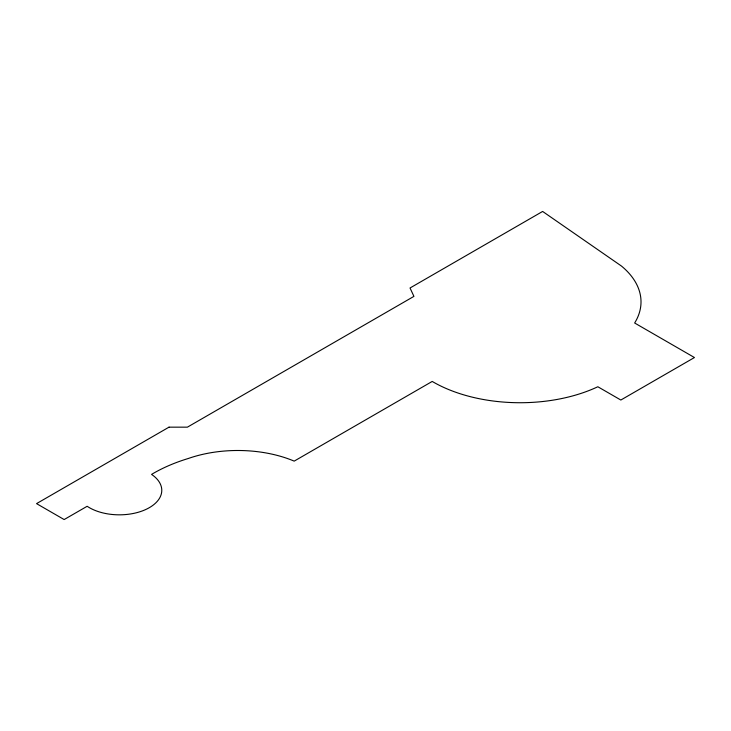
<?xml version="1.0" encoding="UTF-8"?>
<svg xmlns="http://www.w3.org/2000/svg" width="731" height="731" viewBox="0 0 731 731"><rect width="100%" height="100%" fill="white"/><g stroke="black" fill="none" stroke-linecap="round" stroke-linejoin="round"><path stroke-width="1.1" d="M168.998 427.16L36.55 503.622L64.154 519.558L87.153 506.281A42.416 24.488 0 0 0 146.968 508.931A42.416 24.488 0 0 0 151.564 474.401A144.665 83.526 0 0 1 188.37 458.465A95.469 55.117 0 0 1 294.191 461.124L432.213 381.436A123.1 71.071 0 0 0 597.839 386.754L620.838 400.031L694.45 357.532L634.645 323.001A108.261 62.51 0 0 0 621.469 266.057L542.63 211.442L410.036 287.996L413.929 296.375L187.401 427.16L168.998 427.16"/></g></svg>
